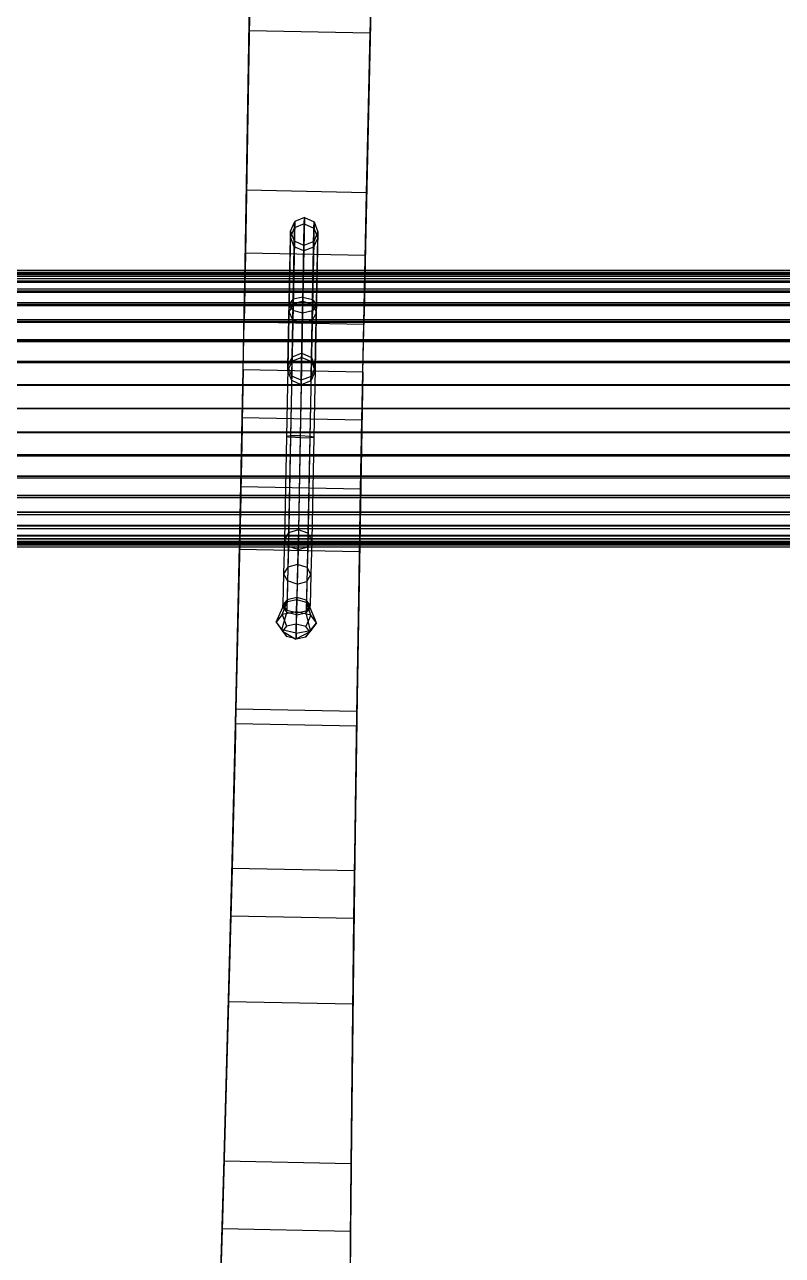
# Model space of a CAD drawing. Extents: x 11992 to 29481, y -6727 to 6811.
# Drawn here: x 14909.4 to 14994.6, y 832 to 970.3 of the extents above; entities that cross this region are included whole.
import ezdxf

# ---------------------------------------------------------------- set-up
doc = ezdxf.new("R2010")
doc.units = 0
doc.header["$MEASUREMENT"] = 0
doc.layers.get('0').update_dxf_attribs({"color": 8, "linetype": 'CONTINUOUS'})

msp = doc.modelspace()

# ---------------------------------------------------------------- linework, layer by layer
for p, q in [((14934.65, 969.61, -1532.92), (14934.91, 987.54, -1560.28)), ((14948.25, 969.35, -1532.92), (14948.68, 987.27, -1560.28)), ((14934.63, 968.1, -1534.11), (14934.89, 985.9, -1561.28)), ((14948.21, 967.83, -1534.11), (14948.64, 985.63, -1561.28)), ((14934.68, 971.27, -1582.14), (14934.23, 944.63, -1566.87)), ((14934.69, 972.31, -1580.61), (14934.25, 945.68, -1565.34)), ((14948.31, 972.05, -1580.61), (14947.72, 945.41, -1565.34)), ((14948.29, 971.01, -1582.14), (14947.69, 944.37, -1566.87)), ((14934.36, 951.69, -1519.33), (14934.65, 969.61, -1532.92)), ((14934.65, 969.61, -1532.92), (14934.63, 968.1, -1534.11)), ((14948.25, 969.35, -1532.92), (14934.65, 969.61, -1532.92)), ((14947.84, 951.42, -1519.33), (14948.25, 969.35, -1532.92)), ((14948.25, 969.35, -1532.92), (14948.21, 967.83, -1534.11)), ((14934.25, 945.68, -1565.34), (14934.63, 968.1, -1534.11)), ((14934.34, 950.77, -1520.98), (14934.63, 968.1, -1534.11)), ((14947.72, 945.41, -1565.34), (14948.21, 967.83, -1534.11)), ((14947.82, 950.51, -1520.98), (14948.21, 967.83, -1534.11)), ((14933.99, 931.5, -1514.61), (14934.36, 951.69, -1519.33)), ((14934.36, 951.69, -1519.33), (14934.34, 950.77, -1520.98)), ((14947.84, 951.42, -1519.33), (14934.36, 951.69, -1519.33)), ((14933.99, 931.5, -1516.93), (14934.34, 950.77, -1520.98)), ((14934.11, 937.92, -1560.89), (14934.34, 950.77, -1520.98)), ((14947.43, 931.23, -1514.61), (14947.84, 951.42, -1519.33)), ((14947.43, 931.23, -1516.93), (14947.82, 950.51, -1520.98)), ((14947.56, 937.66, -1560.89), (14947.82, 950.51, -1520.98)), ((14947.84, 951.42, -1519.33), (14947.82, 950.51, -1520.98)), ((14939.3, 947.09, -1457.56), (14939.77, 948.18, -1457.23)), ((14939.77, 948.18, -1457.23), (14939.3, 923.93, -1441.76)), ((14939.76, 947.48, -1473.19), (14939.77, 948.18, -1457.23)), ((14940.85, 947.9, -1473.37), (14939.76, 947.48, -1473.19)), ((14940.87, 948.62, -1457.1), (14939.77, 948.18, -1457.23)), ((14940.87, 948.62, -1457.1), (14940.69, 939.69, -1444.57)), ((14940.69, 939.24, -1483.4), (14940.85, 947.9, -1473.37)), ((14940.85, 947.9, -1473.37), (14940.87, 948.62, -1457.1)), ((14940.85, 947.9, -1473.37), (14941.93, 947.44, -1473.19)), ((14940.87, 948.62, -1457.1), (14941.94, 948.14, -1457.23)), ((14941.94, 948.14, -1457.23), (14941.47, 923.89, -1441.76)), ((14941.93, 947.44, -1473.19), (14941.94, 948.14, -1457.23)), ((14941.94, 948.14, -1457.23), (14942.37, 947.03, -1457.56)), ((14939.3, 947.09, -1457.56), (14938.85, 924.01, -1442.88)), ((14939.01, 931.88, -1493.05), (14939.29, 946.42, -1472.77)), ((14939.29, 946.42, -1472.77), (14939.76, 947.48, -1473.19)), ((14939.29, 946.42, -1472.77), (14939.3, 947.09, -1457.56)), ((14939.72, 945.35, -1472.34), (14939.29, 946.42, -1472.77)), ((14939.73, 945.98, -1457.88), (14939.3, 947.09, -1457.56)), ((14939.59, 938.9, -1483.14), (14939.76, 947.48, -1473.19)), ((14941.65, 932.9, -1493.36), (14941.93, 947.44, -1473.19)), ((14942.36, 946.36, -1472.77), (14941.89, 945.3, -1472.34)), ((14942.37, 947.03, -1457.56), (14941.9, 945.94, -1457.88)), ((14942.37, 947.03, -1457.56), (14941.92, 923.95, -1442.88)), ((14941.93, 947.44, -1473.19), (14942.36, 946.36, -1472.77)), ((14942.08, 931.82, -1493.05), (14942.36, 946.36, -1472.77)), ((14942.36, 946.36, -1472.77), (14942.37, 947.03, -1457.56)), ((14934.25, 945.68, -1565.34), (14934.11, 937.92, -1560.89)), ((14934.23, 944.63, -1566.87), (14934.25, 945.68, -1565.34)), ((14939.73, 945.98, -1457.88), (14939.3, 924.08, -1444)), ((14939.44, 930.8, -1492.73), (14939.72, 945.35, -1472.34)), ((14939.72, 945.35, -1472.34), (14939.73, 945.98, -1457.88)), ((14940.8, 944.88, -1472.17), (14939.72, 945.35, -1472.34)), ((14940.81, 945.5, -1458.02), (14939.73, 945.98, -1457.88)), ((14940.51, 930.34, -1492.6), (14940.8, 944.88, -1472.17)), ((14940.81, 945.5, -1458.02), (14940.66, 937.89, -1447.33)), ((14940.8, 944.88, -1472.17), (14940.81, 945.5, -1458.02)), ((14941.89, 945.3, -1472.34), (14940.8, 944.88, -1472.17)), ((14941.9, 945.94, -1457.88), (14940.81, 945.5, -1458.02)), ((14941.9, 945.94, -1457.88), (14941.48, 924.03, -1444)), ((14941.61, 930.76, -1492.73), (14941.89, 945.3, -1472.34)), ((14941.89, 945.3, -1472.34), (14941.9, 945.94, -1457.88)), ((14947.72, 945.41, -1565.34), (14947.56, 937.66, -1560.89)), ((14947.69, 944.37, -1566.87), (14947.72, 945.41, -1565.34)), ((14934.23, 944.63, -1566.87), (14934.09, 936.88, -1562.42)), ((14947.69, 944.37, -1566.87), (14934.23, 944.63, -1566.87)), ((14947.69, 944.37, -1566.87), (14947.54, 936.62, -1562.42)), ((14427.64, 942.71, -126.75), (15683.43, 942.71, -126.75)), ((14427.64, 942.7, -1463.26), (15683.43, 942.71, -1463.26)), ((14427.64, 942.47, -124.05), (15683.43, 942.47, -124.05)), ((14427.64, 942.47, -1460.56), (15683.43, 942.47, -1460.56)), ((14427.64, 942.47, -129.45), (15683.43, 942.47, -129.45)), ((14427.64, 942.47, -1465.96), (15683.43, 942.47, -1465.96)), ((14427.64, 942.4, -126.75), (15683.43, 942.4, -126.75)), ((14427.64, 942.4, -1463.26), (15683.43, 942.4, -1463.26)), ((15683.43, 942.17, -124.1), (14427.64, 942.17, -124.1)), ((15683.43, 942.17, -1460.61), (14427.64, 942.17, -1460.61)), ((15683.43, 942.17, -129.4), (14427.64, 942.17, -129.4)), ((15683.43, 942.17, -1465.91), (14427.64, 942.17, -1465.91)), ((14427.91, 942.27, -126.75), (15683.71, 942.27, -126.75)), ((14427.91, 942.27, -1463.26), (15683.71, 942.27, -1463.26)), ((14427.91, 942.04, -124.12), (15683.71, 942.04, -124.12)), ((14427.91, 942.04, -1460.64), (15683.71, 942.04, -1460.64)), ((14427.91, 942.04, -129.38), (15683.71, 942.04, -129.38)), ((14427.91, 942.04, -1465.89), (15683.71, 942.04, -1465.89)), ((14427.64, 941.77, -121.43), (15683.43, 941.77, -121.43)), ((14427.64, 941.77, -132.07), (15683.43, 941.77, -132.07)), ((14427.64, 941.77, -1457.94), (15683.43, 941.77, -1457.94)), ((14427.64, 941.77, -1468.58), (15683.43, 941.77, -1468.58)), ((15683.43, 941.49, -121.53), (14427.64, 941.48, -121.53)), ((15683.43, 941.49, -131.97), (14427.64, 941.48, -131.97)), ((15683.43, 941.49, -1458.05), (14427.64, 941.48, -1458.04)), ((15683.43, 941.49, -1468.48), (14427.64, 941.48, -1468.48)), ((14427.64, 940.62, -134.53), (15683.43, 940.62, -134.53)), ((14427.64, 940.62, -1471.04), (15683.43, 940.62, -1471.04)), ((14427.64, 940.62, -118.97), (15683.43, 940.62, -118.97)), ((14427.64, 940.62, -1455.48), (15683.43, 940.62, -1455.48)), ((14427.91, 941.36, -121.58), (15683.71, 941.36, -121.58)), ((14427.91, 941.36, -131.92), (15683.71, 941.36, -131.92)), ((14427.91, 941.35, -1458.09), (15683.71, 941.36, -1458.09)), ((14427.91, 941.35, -1468.43), (15683.71, 941.36, -1468.43)), ((15683.43, 940.36, -134.38), (14427.64, 940.36, -134.38)), ((15683.43, 940.36, -1470.89), (14427.64, 940.36, -1470.89)), ((15683.43, 940.36, -119.12), (14427.64, 940.36, -119.12)), ((15683.43, 940.36, -1455.64), (14427.64, 940.36, -1455.64)), ((14427.91, 940.24, -134.31), (15683.71, 940.24, -134.31)), ((14427.91, 940.24, -1470.82), (15683.71, 940.24, -1470.82)), ((14427.91, 940.24, -119.19), (15683.71, 940.24, -119.19)), ((14427.91, 940.24, -1455.7), (15683.71, 940.24, -1455.7)), ((14939.14, 938.82, -1445.95), (14939.6, 939.45, -1444.97)), ((14940.69, 939.24, -1483.4), (14939.59, 938.9, -1483.14)), ((14940.69, 939.69, -1444.57), (14939.6, 939.45, -1444.97)), ((14940.69, 939.69, -1444.57), (14940.39, 923.88, -1441.29)), ((14940.56, 932.91, -1503.62), (14940.69, 939.24, -1483.4)), ((14940.69, 939.69, -1444.57), (14941.77, 939.4, -1444.97)), ((14940.69, 939.24, -1483.4), (14941.76, 938.85, -1483.14)), ((14941.77, 939.4, -1444.97), (14942.21, 938.76, -1445.95)), ((14427.64, 939.07, -116.75), (15683.43, 939.07, -116.75)), ((14427.64, 939.07, -136.75), (15683.43, 939.07, -136.75)), ((14427.64, 939.07, -1453.26), (15683.43, 939.07, -1453.26)), ((14427.64, 939.07, -1473.26), (15683.43, 939.07, -1473.26)), ((15683.43, 938.84, -116.95), (14427.64, 938.84, -116.95)), ((15683.43, 938.84, -136.55), (14427.64, 938.84, -136.55)), ((15683.43, 938.84, -1453.46), (14427.64, 938.83, -1453.46)), ((15683.43, 938.84, -1473.07), (14427.64, 938.83, -1473.07)), ((14427.91, 938.73, -117.03), (15683.71, 938.73, -117.03)), ((14427.91, 938.73, -136.47), (15683.71, 938.73, -136.47)), ((14427.91, 938.73, -1453.54), (15683.71, 938.73, -1453.54)), ((14427.91, 938.73, -1472.98), (15683.71, 938.73, -1472.98)), ((14933.99, 931.5, -1557.18), (14934.11, 937.92, -1560.89)), ((14934.09, 936.88, -1562.42), (14934.11, 937.92, -1560.89)), ((14939.13, 938.02, -1482.51), (14939.59, 938.9, -1483.14)), ((14939.56, 937.12, -1481.88), (14939.13, 938.02, -1482.51)), ((14939.58, 938.17, -1446.93), (14939.14, 938.82, -1445.95)), ((14939.48, 932.94, -1493.36), (14939.59, 938.9, -1483.14)), ((14940.66, 937.89, -1447.33), (14939.58, 938.17, -1446.93)), ((14940.66, 937.89, -1447.33), (14940.39, 924.08, -1444.47)), ((14941.75, 938.13, -1446.93), (14940.66, 937.89, -1447.33)), ((14942.2, 937.96, -1482.51), (14941.73, 937.08, -1481.88)), ((14942.21, 938.76, -1445.95), (14941.75, 938.13, -1446.93)), ((14941.76, 938.85, -1483.14), (14942.2, 937.96, -1482.51)), ((14427.64, 937.15, -114.83), (15683.43, 937.15, -114.83)), ((14427.64, 937.15, -1451.35), (15683.43, 937.15, -1451.35)), ((14427.64, 937.15, -138.66), (15683.43, 937.15, -138.67)), ((14427.64, 937.15, -1475.18), (15683.43, 937.15, -1475.18)), ((15683.43, 936.96, -115.07), (14427.64, 936.96, -115.07)), ((15683.43, 936.96, -1451.58), (14427.64, 936.95, -1451.58)), ((15683.43, 936.96, -138.43), (14427.64, 936.96, -138.43)), ((15683.43, 936.96, -1474.95), (14427.64, 936.95, -1474.95)), ((14427.91, 936.87, -115.17), (15683.71, 936.87, -115.17)), ((14427.91, 936.87, -1451.68), (15683.71, 936.87, -1451.68)), ((14427.91, 936.87, -138.33), (15683.71, 936.87, -138.33)), ((14427.91, 936.87, -1474.85), (15683.71, 936.87, -1474.85)), ((14933.99, 931.5, -1559.33), (14934.09, 936.88, -1562.42)), ((14947.54, 936.62, -1562.42), (14934.09, 936.88, -1562.42)), ((14940.64, 936.73, -1481.61), (14939.56, 937.12, -1481.88)), ((14941.73, 937.08, -1481.88), (14940.64, 936.73, -1481.61)), ((14947.43, 931.23, -1557.18), (14947.56, 937.66, -1560.89)), ((14947.43, 931.23, -1559.33), (14947.54, 936.62, -1562.42)), ((14947.54, 936.62, -1562.42), (14947.56, 937.66, -1560.89)), ((14427.64, 934.93, -113.28), (15683.43, 934.93, -113.28)), ((14427.64, 934.93, -140.22), (15683.43, 934.93, -140.22)), ((14427.64, 934.93, -1449.79), (15683.43, 934.93, -1449.79)), ((14427.64, 934.93, -1476.73), (15683.43, 934.93, -1476.73)), ((15683.43, 934.78, -113.54), (14427.64, 934.78, -113.54)), ((15683.43, 934.78, -139.96), (14427.64, 934.78, -139.96)), ((15683.43, 934.78, -1450.05), (14427.64, 934.78, -1450.05)), ((15683.43, 934.78, -1476.47), (14427.64, 934.78, -1476.47)), ((14427.91, 934.71, -113.65), (15683.71, 934.71, -113.65)), ((14427.91, 934.71, -139.85), (15683.71, 934.71, -139.85)), ((14427.91, 934.71, -1450.17), (15683.71, 934.71, -1450.17)), ((14427.91, 934.71, -1476.36), (15683.71, 934.71, -1476.36)), ((14427.64, 932.47, -141.37), (15683.43, 932.47, -141.37)), ((14427.64, 932.47, -1477.88), (15683.43, 932.47, -1477.88)), ((14427.64, 932.47, -112.13), (15683.43, 932.47, -112.13)), ((14427.64, 932.47, -1448.65), (15683.43, 932.47, -1448.65)), ((15683.43, 932.37, -141.08), (14427.64, 932.37, -141.08)), ((15683.43, 932.37, -1477.59), (14427.64, 932.37, -1477.59)), ((15683.43, 932.37, -112.42), (14427.64, 932.37, -112.42)), ((15683.43, 932.37, -1448.93), (14427.64, 932.37, -1448.93)), ((14427.91, 932.32, -140.96), (15683.71, 932.32, -140.96)), ((14427.91, 932.32, -1477.47), (15683.71, 932.32, -1477.47)), ((14427.91, 932.32, -112.54), (15683.71, 932.32, -112.54)), ((14427.91, 932.32, -1449.05), (15683.71, 932.32, -1449.05)), ((14939, 931.41, -1517.19), (14939.47, 932.49, -1517.19)), ((14939, 931.41, -1503.59), (14939.47, 932.49, -1503.61)), ((14939.01, 931.88, -1493.05), (14939.48, 932.94, -1493.36)), ((14939.47, 932.49, -1503.61), (14939.48, 932.94, -1493.36)), ((14940.56, 932.91, -1517.19), (14939.47, 932.49, -1517.19)), ((14940.56, 932.91, -1503.62), (14939.47, 932.49, -1503.61)), ((14939.47, 932.49, -1517.19), (14939.47, 932.49, -1503.61)), ((14940.57, 933.37, -1493.5), (14939.48, 932.94, -1493.36)), ((14940.56, 932.91, -1517.19), (14941.64, 932.44, -1517.19)), ((14940.56, 932.91, -1517.19), (14940.56, 932.91, -1503.62)), ((14940.56, 932.91, -1503.62), (14941.64, 932.44, -1503.61)), ((14940.57, 933.37, -1493.5), (14941.65, 932.9, -1493.36)), ((14941.64, 932.44, -1503.61), (14941.65, 932.9, -1493.36)), ((14941.64, 932.44, -1517.19), (14941.64, 932.44, -1503.61)), ((14941.64, 932.44, -1517.19), (14942.07, 931.35, -1517.19)), ((14941.64, 932.44, -1503.61), (14942.07, 931.35, -1503.59)), ((14941.65, 932.9, -1493.36), (14942.08, 931.82, -1493.05)), ((14933.57, 911.31, -1519.33), (14933.99, 931.5, -1514.61)), ((14933.99, 931.5, -1516.93), (14933.59, 912.22, -1520.98)), ((14933.86, 925.07, -1560.89), (14933.99, 931.5, -1557.18)), ((14933.88, 926.12, -1562.42), (14933.99, 931.5, -1559.33)), ((14933.99, 931.5, -1559.33), (14933.99, 931.5, -1557.18)), ((14933.99, 931.5, -1516.93), (14933.99, 931.5, -1514.61)), ((14933.99, 931.5, -1557.18), (14933.99, 931.5, -1516.93)), ((14947.43, 931.23, -1559.33), (14933.99, 931.5, -1559.33)), ((14947.43, 931.23, -1514.61), (14933.99, 931.5, -1514.61)), ((14939, 931.41, -1503.59), (14939.01, 931.88, -1493.05)), ((14939.43, 930.32, -1517.19), (14939, 931.41, -1517.19)), ((14939.43, 930.32, -1503.57), (14939, 931.41, -1503.59)), ((14939, 931.41, -1517.19), (14939, 931.41, -1503.59)), ((14939.44, 930.8, -1492.73), (14939.01, 931.88, -1493.05)), ((14942.07, 931.35, -1517.19), (14941.6, 930.27, -1517.19)), ((14942.07, 931.35, -1503.59), (14941.6, 930.27, -1503.57)), ((14942.08, 931.82, -1493.05), (14941.61, 930.76, -1492.73)), ((14942.07, 931.35, -1503.59), (14942.08, 931.82, -1493.05)), ((14942.07, 931.35, -1517.19), (14942.07, 931.35, -1503.59)), ((14947.06, 911.04, -1519.33), (14947.43, 931.23, -1514.61)), ((14947.43, 931.23, -1516.93), (14947.07, 911.96, -1520.98)), ((14947.31, 924.81, -1560.89), (14947.43, 931.23, -1557.18)), ((14947.33, 925.85, -1562.42), (14947.43, 931.23, -1559.33)), ((14947.43, 931.23, -1559.33), (14947.43, 931.23, -1557.18)), ((14947.43, 931.23, -1516.93), (14947.43, 931.23, -1514.61)), ((14947.43, 931.23, -1557.18), (14947.43, 931.23, -1516.93)), ((14427.64, 929.85, -111.43), (15683.43, 929.85, -111.43)), ((14427.64, 929.85, -142.07), (15683.43, 929.85, -142.07)), ((14427.64, 929.85, -1447.94), (15683.43, 929.85, -1447.94)), ((14427.64, 929.85, -1478.58), (15683.43, 929.85, -1478.58)), ((15683.43, 929.8, -111.73), (14427.64, 929.8, -111.73)), ((15683.43, 929.8, -141.77), (14427.64, 929.8, -141.77)), ((15683.43, 929.8, -1448.24), (14427.64, 929.8, -1448.24)), ((15683.43, 929.8, -1478.28), (14427.64, 929.8, -1478.28)), ((14427.91, 929.77, -111.86), (15683.71, 929.77, -111.86)), ((14427.91, 929.77, -141.64), (15683.71, 929.77, -141.64)), ((14427.91, 929.77, -1448.37), (15683.71, 929.77, -1448.37)), ((14427.91, 929.77, -1478.15), (15683.71, 929.77, -1478.15)), ((14939.43, 930.32, -1503.57), (14939.44, 930.8, -1492.73)), ((14940.5, 929.84, -1517.19), (14939.43, 930.32, -1517.19)), ((14940.5, 929.84, -1503.56), (14939.43, 930.32, -1503.57)), ((14939.43, 930.32, -1517.19), (14939.43, 930.32, -1503.57)), ((14940.51, 930.34, -1492.6), (14939.44, 930.8, -1492.73)), ((14940.5, 929.84, -1503.56), (14940.51, 930.34, -1492.6)), ((14941.6, 930.27, -1517.19), (14940.5, 929.84, -1517.19)), ((14941.6, 930.27, -1503.57), (14940.5, 929.84, -1503.56)), ((14940.5, 929.84, -1517.19), (14940.5, 929.84, -1503.56)), ((14941.61, 930.76, -1492.73), (14940.51, 930.34, -1492.6)), ((14941.6, 930.27, -1503.57), (14941.61, 930.76, -1492.73)), ((14941.6, 930.27, -1517.19), (14941.6, 930.27, -1503.57)), ((14427.64, 927.15, -111.2), (15683.43, 927.15, -111.2)), ((15683.43, 927.15, -111.5), (14427.64, 927.15, -111.5)), ((14427.64, 927.15, -1447.71), (15683.43, 927.15, -1447.71)), ((15683.43, 927.15, -1448.01), (14427.64, 927.15, -1448.01)), ((14427.64, 927.15, -142.3), (15683.43, 927.15, -142.3)), ((15683.43, 927.15, -142), (14427.64, 927.15, -142)), ((14427.64, 927.15, -1478.82), (15683.43, 927.15, -1478.82)), ((15683.43, 927.15, -1478.51), (14427.64, 927.15, -1478.51)), ((14427.91, 927.15, -111.63), (15683.71, 927.15, -111.63)), ((14427.91, 927.15, -1448.14), (15683.71, 927.15, -1448.14)), ((14427.91, 927.15, -141.87), (15683.71, 927.15, -141.87)), ((14427.91, 927.15, -1478.38), (15683.71, 927.15, -1478.38)), ((14933.72, 918.36, -1566.87), (14933.88, 926.12, -1562.42)), ((14933.88, 926.12, -1562.42), (14933.86, 925.07, -1560.89)), ((14947.33, 925.85, -1562.42), (14933.88, 926.12, -1562.42)), ((14947.18, 918.1, -1566.87), (14947.33, 925.85, -1562.42)), ((14947.33, 925.85, -1562.42), (14947.31, 924.81, -1560.89)), ((15683.43, 924.51, -111.73), (14427.64, 924.5, -111.73)), ((15683.43, 924.51, -141.77), (14427.64, 924.5, -141.77)), ((15683.43, 924.51, -1448.24), (14427.64, 924.5, -1448.24)), ((15683.43, 924.51, -1478.28), (14427.64, 924.5, -1478.28)), ((14427.64, 924.45, -111.43), (15683.43, 924.45, -111.43)), ((14427.64, 924.45, -142.07), (15683.43, 924.45, -142.07)), ((14427.64, 924.45, -1447.94), (15683.43, 924.45, -1447.94)), ((14427.64, 924.45, -1478.58), (15683.43, 924.45, -1478.58)), ((14427.91, 924.52, -111.86), (15683.71, 924.52, -111.86)), ((14427.91, 924.52, -141.64), (15683.71, 924.52, -141.64)), ((14427.91, 924.52, -1448.37), (15683.71, 924.52, -1448.37)), ((14427.91, 924.52, -1478.15), (15683.71, 924.52, -1478.15)), ((14933.86, 925.07, -1560.89), (14933.59, 912.22, -1520.98)), ((14933.7, 917.32, -1565.34), (14933.86, 925.07, -1560.89)), ((14938.85, 924.01, -1442.88), (14938.62, 912.43, -1448.39)), ((14939.3, 924.08, -1444), (14938.85, 924.01, -1442.88)), ((14938.85, 924.01, -1442.88), (14939.3, 923.93, -1441.76)), ((14939.3, 924.08, -1444), (14939.09, 913.21, -1449.23)), ((14940.39, 924.08, -1444.47), (14939.3, 924.08, -1444)), ((14940.39, 924.08, -1444.47), (14940.18, 913.51, -1449.57)), ((14941.48, 924.03, -1444), (14940.39, 924.08, -1444.47)), ((14941.48, 924.03, -1444), (14941.26, 913.17, -1449.23)), ((14941.92, 923.95, -1442.88), (14941.48, 924.03, -1444)), ((14947.31, 924.81, -1560.89), (14947.07, 911.96, -1520.98)), ((14947.16, 917.06, -1565.34), (14947.31, 924.81, -1560.89)), ((14939.3, 923.93, -1441.76), (14939.06, 911.64, -1447.55)), ((14940.39, 923.88, -1441.29), (14939.3, 923.93, -1441.76)), ((14940.39, 923.88, -1441.29), (14940.14, 911.3, -1447.21)), ((14940.39, 923.88, -1441.29), (14941.47, 923.89, -1441.76)), ((14941.47, 923.89, -1441.76), (14941.23, 911.6, -1447.55)), ((14941.47, 923.89, -1441.76), (14941.92, 923.95, -1442.88)), ((14941.92, 923.95, -1442.88), (14941.69, 912.37, -1448.39)), ((15683.43, 921.94, -141.08), (14427.64, 921.94, -141.08)), ((15683.43, 921.94, -1477.59), (14427.64, 921.93, -1477.59)), ((15683.43, 921.94, -112.42), (14427.64, 921.94, -112.42)), ((15683.43, 921.94, -1448.93), (14427.64, 921.93, -1448.93)), ((14427.64, 921.83, -141.37), (15683.43, 921.83, -141.37)), ((14427.64, 921.83, -1477.88), (15683.43, 921.83, -1477.88)), ((14427.64, 921.83, -112.13), (15683.43, 921.83, -112.13)), ((14427.64, 921.83, -1448.65), (15683.43, 921.83, -1448.65)), ((14427.91, 921.98, -140.96), (15683.71, 921.98, -140.96)), ((14427.91, 921.97, -1477.47), (15683.71, 921.98, -1477.47)), ((14427.91, 921.98, -112.54), (15683.71, 921.98, -112.54)), ((14427.91, 921.97, -1449.05), (15683.71, 921.98, -1449.05)), ((15683.43, 919.53, -113.54), (14427.64, 919.53, -113.54)), ((15683.43, 919.53, -139.96), (14427.64, 919.53, -139.96)), ((15683.43, 919.53, -1450.05), (14427.64, 919.52, -1450.05)), ((15683.43, 919.53, -1476.47), (14427.64, 919.52, -1476.47)), ((14427.64, 919.37, -113.28), (15683.43, 919.38, -113.28)), ((14427.64, 919.37, -140.22), (15683.43, 919.38, -140.22)), ((14427.64, 919.37, -1449.79), (15683.43, 919.38, -1449.79)), ((14427.64, 919.37, -1476.73), (15683.43, 919.38, -1476.73)), ((14427.91, 919.59, -113.65), (15683.71, 919.59, -113.65)), ((14427.91, 919.59, -139.85), (15683.71, 919.59, -139.85)), ((14427.91, 919.59, -1450.17), (15683.71, 919.59, -1450.17)), ((14427.91, 919.59, -1476.36), (15683.71, 919.59, -1476.36)), ((15683.43, 917.35, -115.07), (14427.64, 917.35, -115.07)), ((15683.43, 917.35, -1451.58), (14427.64, 917.35, -1451.58)), ((15683.43, 917.35, -138.43), (14427.64, 917.35, -138.43)), ((15683.43, 917.35, -1474.95), (14427.64, 917.35, -1474.94)), ((14427.64, 917.15, -114.83), (15683.43, 917.16, -114.83)), ((14427.64, 917.15, -1451.35), (15683.43, 917.16, -1451.35)), ((14427.64, 917.15, -138.66), (15683.43, 917.16, -138.67)), ((14427.64, 917.15, -1475.18), (15683.43, 917.16, -1475.18)), ((14427.91, 917.43, -115.17), (15683.71, 917.43, -115.17)), ((14427.91, 917.43, -1451.68), (15683.71, 917.43, -1451.68)), ((14427.91, 917.43, -138.33), (15683.71, 917.43, -138.33)), ((14427.91, 917.43, -1474.85), (15683.71, 917.43, -1474.85)), ((14933.11, 890.68, -1580.61), (14933.7, 917.32, -1565.34)), ((14933.13, 891.73, -1582.14), (14933.72, 918.36, -1566.87)), ((14933.7, 917.32, -1565.34), (14933.21, 894.9, -1534.11)), ((14933.72, 918.36, -1566.87), (14933.7, 917.32, -1565.34)), ((14947.18, 918.1, -1566.87), (14933.72, 918.36, -1566.87)), ((14946.74, 891.46, -1582.14), (14947.18, 918.1, -1566.87)), ((14947.18, 918.1, -1566.87), (14947.16, 917.06, -1565.34)), ((14946.72, 890.42, -1580.61), (14947.16, 917.06, -1565.34)), ((14947.16, 917.06, -1565.34), (14946.79, 894.63, -1534.11)), ((15683.43, 915.47, -116.95), (14427.64, 915.47, -116.95)), ((15683.43, 915.47, -136.55), (14427.64, 915.47, -136.55)), ((15683.43, 915.47, -1453.46), (14427.64, 915.47, -1453.46)), ((15683.43, 915.47, -1473.07), (14427.64, 915.47, -1473.07)), ((14427.64, 915.24, -116.75), (15683.43, 915.24, -116.75)), ((14427.64, 915.24, -136.75), (15683.43, 915.24, -136.75)), ((14427.64, 915.24, -1453.26), (15683.43, 915.24, -1453.26)), ((14427.64, 915.24, -1473.26), (15683.43, 915.24, -1473.26)), ((14427.91, 915.56, -117.03), (15683.71, 915.57, -117.03)), ((14427.91, 915.56, -136.47), (15683.71, 915.57, -136.47)), ((14427.91, 915.56, -1453.54), (15683.71, 915.57, -1453.54)), ((14427.91, 915.56, -1472.98), (15683.71, 915.57, -1472.98)), ((15683.43, 913.94, -134.38), (14427.64, 913.94, -134.38)), ((15683.43, 913.94, -1470.89), (14427.64, 913.94, -1470.89)), ((15683.43, 913.94, -119.12), (14427.64, 913.94, -119.12)), ((15683.43, 913.94, -1455.64), (14427.64, 913.94, -1455.64)), ((14427.64, 913.68, -134.53), (15683.43, 913.68, -134.53)), ((14427.64, 913.68, -1471.04), (15683.43, 913.68, -1471.04)), ((14427.64, 913.68, -118.97), (15683.43, 913.68, -118.97)), ((14427.64, 913.68, -1455.48), (15683.43, 913.68, -1455.48)), ((14427.91, 914.05, -134.31), (15683.71, 914.05, -134.31)), ((14427.91, 914.05, -1470.82), (15683.71, 914.05, -1470.82)), ((14427.91, 914.05, -119.19), (15683.71, 914.05, -119.19)), ((14427.91, 914.05, -1455.7), (15683.71, 914.05, -1455.7)), ((14427.91, 912.94, -121.58), (15683.71, 912.94, -121.58)), ((14427.91, 912.94, -131.92), (15683.71, 912.94, -131.92)), ((14427.91, 912.94, -1458.09), (15683.71, 912.94, -1458.09)), ((14427.91, 912.94, -1468.43), (15683.71, 912.94, -1468.43)), ((14939.09, 913.21, -1449.23), (14938.62, 912.43, -1448.39)), ((14939.09, 913.21, -1449.23), (14938.99, 909.34, -1460.64)), ((14940.18, 913.51, -1449.57), (14939.09, 913.21, -1449.23)), ((14940.18, 913.51, -1449.57), (14940.08, 909.64, -1460.97)), ((14941.26, 913.17, -1449.23), (14940.18, 913.51, -1449.57)), ((14941.26, 913.17, -1449.23), (14941.16, 909.3, -1460.64)), ((14941.69, 912.37, -1448.39), (14941.26, 913.17, -1449.23)), ((15683.43, 912.82, -121.53), (14427.64, 912.82, -121.53)), ((15683.43, 912.82, -131.97), (14427.64, 912.82, -131.97)), ((15683.43, 912.82, -1458.04), (14427.64, 912.82, -1458.04)), ((15683.43, 912.82, -1468.48), (14427.64, 912.82, -1468.48)), ((14427.64, 912.54, -121.43), (15683.43, 912.54, -121.43)), ((14427.64, 912.54, -132.07), (15683.43, 912.54, -132.07)), ((14427.64, 912.53, -1457.94), (15683.43, 912.54, -1457.94)), ((14427.64, 912.53, -1468.58), (15683.43, 912.54, -1468.58)), ((15683.43, 912.13, -124.1), (14427.64, 912.13, -124.1)), ((15683.43, 912.13, -1460.61), (14427.64, 912.13, -1460.61)), ((15683.43, 912.13, -129.4), (14427.64, 912.13, -129.4)), ((15683.43, 912.13, -1465.91), (14427.64, 912.13, -1465.91)), ((15683.43, 911.9, -126.75), (14427.64, 911.9, -126.75)), ((15683.43, 911.9, -1463.26), (14427.64, 911.9, -1463.26)), ((14427.64, 911.83, -124.05), (15683.43, 911.84, -124.05)), ((14427.64, 911.83, -1460.56), (15683.43, 911.84, -1460.56)), ((14427.64, 911.83, -129.45), (15683.43, 911.84, -129.45)), ((14427.64, 911.83, -1465.96), (15683.43, 911.84, -1465.96)), ((14427.64, 911.6, -126.75), (15683.43, 911.6, -126.75)), ((14427.64, 911.6, -1463.26), (15683.43, 911.6, -1463.26)), ((14427.91, 912.26, -124.12), (15683.71, 912.26, -124.12)), ((14427.91, 912.25, -1460.64), (15683.71, 912.26, -1460.64)), ((14427.91, 912.26, -129.38), (15683.71, 912.26, -129.38)), ((14427.91, 912.25, -1465.89), (15683.71, 912.26, -1465.89)), ((14427.91, 912.03, -126.75), (15683.71, 912.03, -126.75)), ((14427.91, 912.02, -1463.26), (15683.71, 912.03, -1463.26)), ((14933.59, 912.22, -1520.98), (14933.21, 894.9, -1534.11)), ((14933.57, 911.31, -1519.33), (14933.59, 912.22, -1520.98)), ((14938.62, 912.43, -1448.39), (14938.52, 908.57, -1459.85)), ((14938.62, 912.43, -1448.39), (14939.06, 911.64, -1447.55)), ((14939.06, 911.64, -1447.55), (14938.96, 907.78, -1459.06)), ((14940.14, 911.3, -1447.21), (14939.06, 911.64, -1447.55)), ((14940.14, 911.3, -1447.21), (14941.23, 911.6, -1447.55)), ((14941.23, 911.6, -1447.55), (14941.13, 907.74, -1459.06)), ((14941.23, 911.6, -1447.55), (14941.69, 912.37, -1448.39)), ((14941.69, 912.37, -1448.39), (14941.59, 908.51, -1459.85)), ((14947.07, 911.96, -1520.98), (14946.79, 894.63, -1534.11)), ((14947.06, 911.04, -1519.33), (14947.07, 911.96, -1520.98)), ((14933.57, 911.31, -1519.33), (14933.17, 893.39, -1532.92)), ((14947.06, 911.04, -1519.33), (14933.57, 911.31, -1519.33)), ((14940.14, 911.3, -1447.21), (14940.04, 907.44, -1458.73)), ((14947.06, 911.04, -1519.33), (14946.76, 893.12, -1532.92)), ((14938.99, 909.34, -1460.64), (14938.52, 908.57, -1459.85)), ((14938.99, 909.34, -1460.64), (14938.92, 905.68, -1463.01)), ((14940.08, 909.64, -1460.97), (14938.99, 909.34, -1460.64)), ((14940.08, 909.64, -1460.97), (14940.01, 905.91, -1463.38)), ((14941.16, 909.3, -1460.64), (14940.08, 909.64, -1460.97)), ((14941.16, 909.3, -1460.64), (14941.09, 905.64, -1463.01)), ((14941.59, 908.51, -1459.85), (14941.16, 909.3, -1460.64)), ((14938.52, 908.57, -1459.85), (14938.45, 905.09, -1462.1)), ((14938.52, 908.57, -1459.85), (14938.96, 907.78, -1459.06)), ((14938.96, 907.78, -1459.06), (14938.89, 904.48, -1461.2)), ((14940.04, 907.44, -1458.73), (14938.96, 907.78, -1459.06)), ((14940.04, 907.44, -1458.73), (14939.97, 904.21, -1460.82)), ((14940.04, 907.44, -1458.73), (14941.13, 907.74, -1459.06)), ((14941.13, 907.74, -1459.06), (14941.06, 904.43, -1461.2)), ((14941.13, 907.74, -1459.06), (14941.59, 908.51, -1459.85)), ((14941.59, 908.51, -1459.85), (14941.52, 905.03, -1462.1)), ((14937.67, 903.16, -1463.25), (14938.45, 904.84, -1462.26)), ((14938.36, 904, -1464.61), (14938.91, 905.42, -1463.17)), ((14938.92, 905.68, -1463.01), (14938.45, 905.09, -1462.1)), ((14938.91, 905.42, -1463.17), (14938.45, 904.84, -1462.26)), ((14938.45, 905.09, -1462.1), (14938.89, 904.48, -1461.2)), ((14938.45, 904.84, -1462.26), (14938.45, 905.09, -1462.1)), ((14938.45, 904.84, -1462.26), (14938.89, 904.25, -1461.35)), ((14938.91, 905.42, -1463.17), (14938.92, 905.68, -1463.01)), ((14940, 905.65, -1463.55), (14938.91, 905.42, -1463.17)), ((14940.01, 905.91, -1463.38), (14938.92, 905.68, -1463.01)), ((14939.97, 904.32, -1465.18), (14940, 905.65, -1463.55)), ((14940, 905.65, -1463.55), (14940.01, 905.91, -1463.38)), ((14941.08, 905.38, -1463.17), (14940, 905.65, -1463.55)), ((14941.09, 905.64, -1463.01), (14940.01, 905.91, -1463.38)), ((14941.06, 904.43, -1461.2), (14941.52, 905.03, -1462.1)), ((14941.06, 904.21, -1461.35), (14941.52, 904.78, -1462.26)), ((14941.08, 905.38, -1463.17), (14941.09, 905.64, -1463.01)), ((14941.52, 904.78, -1462.26), (14941.08, 905.38, -1463.17)), ((14941.58, 903.93, -1464.61), (14941.08, 905.38, -1463.17)), ((14941.52, 905.03, -1462.1), (14941.09, 905.64, -1463.01)), ((14941.52, 904.78, -1462.26), (14941.52, 905.03, -1462.1)), ((14942.23, 903.07, -1463.25), (14941.52, 904.78, -1462.26)), ((14938.36, 904, -1464.61), (14937.67, 903.16, -1463.25)), ((14938.32, 902.29, -1461.88), (14938.89, 904.25, -1461.35)), ((14939.97, 904.32, -1465.18), (14938.36, 904, -1464.61)), ((14938.36, 904, -1464.61), (14938.86, 902.7, -1464.8)), ((14939.97, 904.21, -1460.82), (14938.89, 904.48, -1461.2)), ((14938.89, 904.25, -1461.35), (14938.89, 904.48, -1461.2)), ((14939.97, 903.98, -1460.97), (14938.89, 904.25, -1461.35)), ((14939.93, 901.9, -1461.32), (14939.97, 903.98, -1460.97)), ((14939.97, 904.32, -1465.18), (14939.95, 902.91, -1465.18)), ((14939.97, 904.21, -1460.82), (14941.06, 904.43, -1461.2)), ((14941.58, 903.93, -1464.61), (14939.97, 904.32, -1465.18)), ((14939.97, 903.98, -1460.97), (14941.06, 904.21, -1461.35)), ((14939.97, 903.98, -1460.97), (14939.97, 904.21, -1460.82)), ((14941.58, 903.93, -1464.61), (14941.03, 902.65, -1464.8)), ((14941.06, 904.21, -1461.35), (14941.06, 904.43, -1461.2)), ((14941.54, 902.23, -1461.88), (14941.06, 904.21, -1461.35)), ((14942.23, 903.07, -1463.25), (14941.58, 903.93, -1464.61)), ((14937.67, 903.16, -1463.25), (14938.4, 902.13, -1463.88)), ((14937.67, 903.16, -1463.25), (14938.32, 902.29, -1461.88)), ((14938.32, 902.29, -1461.88), (14938.83, 901.55, -1462.95)), ((14939.93, 901.9, -1461.32), (14938.32, 902.29, -1461.88)), ((14938.86, 902.7, -1464.8), (14938.4, 902.13, -1463.88)), ((14938.4, 902.13, -1463.88), (14938.83, 901.55, -1462.95)), ((14938.4, 902.13, -1463.88), (14939.91, 901.23, -1464.42)), ((14939.95, 902.91, -1465.18), (14938.86, 902.7, -1464.8)), ((14939.95, 902.91, -1465.18), (14939.91, 901.23, -1464.42)), ((14941.47, 902.07, -1463.88), (14939.91, 901.23, -1464.42)), ((14939.93, 901.9, -1461.32), (14939.92, 901.29, -1462.57)), ((14939.93, 901.9, -1461.32), (14941.54, 902.23, -1461.88)), ((14941.03, 902.65, -1464.8), (14939.95, 902.91, -1465.18)), ((14941.54, 902.23, -1461.88), (14941.01, 901.5, -1462.95)), ((14941.01, 901.5, -1462.95), (14941.47, 902.07, -1463.88)), ((14941.47, 902.07, -1463.88), (14941.03, 902.65, -1464.8)), ((14942.23, 903.07, -1463.25), (14941.47, 902.07, -1463.88)), ((14941.54, 902.23, -1461.88), (14942.23, 903.07, -1463.25)), ((14939.92, 901.29, -1462.57), (14938.83, 901.55, -1462.95)), ((14939.92, 901.29, -1462.57), (14939.91, 901.23, -1464.42)), ((14939.92, 901.29, -1462.57), (14941.01, 901.5, -1462.95)), ((14933.21, 894.9, -1534.11), (14932.77, 877.1, -1561.28)), ((14933.17, 893.39, -1532.92), (14933.21, 894.9, -1534.11)), ((14946.79, 894.63, -1534.11), (14946.53, 876.83, -1561.28)), ((14946.76, 893.12, -1532.92), (14946.79, 894.63, -1534.11)), ((14933.17, 893.39, -1532.92), (14932.73, 875.46, -1560.28)), ((14946.76, 893.12, -1532.92), (14933.17, 893.39, -1532.92)), ((14946.76, 893.12, -1532.92), (14946.5, 875.2, -1560.28)), ((14932.6, 870.11, -1594.53), (14933.13, 891.73, -1582.14)), ((14933.13, 891.73, -1582.14), (14933.11, 890.68, -1580.61)), ((14946.74, 891.46, -1582.14), (14933.13, 891.73, -1582.14)), ((14946.43, 869.84, -1594.53), (14946.74, 891.46, -1582.14)), ((14946.74, 891.46, -1582.14), (14946.72, 890.42, -1580.61)), ((14932.57, 869.07, -1593.01), (14933.11, 890.68, -1580.61)), ((14933.11, 890.68, -1580.61), (14932.77, 877.1, -1561.28)), ((14946.42, 868.8, -1593.01), (14946.72, 890.42, -1580.61)), ((14946.72, 890.42, -1580.61), (14946.53, 876.83, -1561.28)), ((14932.77, 877.1, -1561.28), (14932.38, 861.91, -1579.8)), ((14932.73, 875.46, -1560.28), (14932.77, 877.1, -1561.28)), ((14946.53, 876.83, -1561.28), (14946.33, 861.64, -1579.8)), ((14946.5, 875.2, -1560.28), (14946.53, 876.83, -1561.28)), ((14932.73, 875.46, -1560.28), (14932.34, 860.5, -1578.53)), ((14946.5, 875.2, -1560.28), (14932.73, 875.46, -1560.28)), ((14946.5, 875.2, -1560.28), (14946.31, 860.23, -1578.53)), ((14931.84, 842.57, -1610.32), (14932.6, 870.11, -1594.53)), ((14932.6, 870.11, -1594.53), (14932.57, 869.07, -1593.01)), ((14946.43, 869.84, -1594.53), (14932.6, 870.11, -1594.53)), ((14931.81, 841.53, -1608.8), (14932.57, 869.07, -1593.01)), ((14932.57, 869.07, -1593.01), (14932.38, 861.91, -1579.8)), ((14946.1, 841.25, -1608.8), (14946.42, 868.8, -1593.01)), ((14946.11, 842.29, -1610.32), (14946.43, 869.84, -1594.53)), ((14946.42, 868.8, -1593.01), (14946.33, 861.64, -1579.8)), ((14946.43, 869.84, -1594.53), (14946.42, 868.8, -1593.01)), ((14932.38, 861.91, -1579.8), (14931.65, 836.07, -1598.13)), ((14932.34, 860.5, -1578.53), (14932.38, 861.91, -1579.8)), ((14932.34, 860.5, -1578.53), (14931.62, 834.96, -1596.64)), ((14946.31, 860.23, -1578.53), (14932.34, 860.5, -1578.53)), ((14946.33, 861.64, -1579.8), (14946.05, 835.79, -1598.13)), ((14946.31, 860.23, -1578.53), (14946.33, 861.64, -1579.8)), ((14946.31, 860.23, -1578.53), (14946.04, 834.68, -1596.64)), ((14930.61, 802.81, -1633.12), (14931.84, 842.57, -1610.32)), ((14931.84, 842.57, -1610.32), (14931.81, 841.53, -1608.8)), ((14946.11, 842.29, -1610.32), (14931.84, 842.57, -1610.32)), ((14930.58, 801.77, -1631.6), (14931.81, 841.53, -1608.8)), ((14931.81, 841.53, -1608.8), (14931.65, 836.07, -1598.13)), ((14945.79, 801.47, -1631.6), (14946.1, 841.25, -1608.8)), ((14945.8, 802.52, -1633.12), (14946.11, 842.29, -1610.32)), ((14946.1, 841.25, -1608.8), (14946.05, 835.79, -1598.13)), ((14946.11, 842.29, -1610.32), (14946.1, 841.25, -1608.8)), ((14931.65, 836.07, -1598.13), (14930.4, 796.39, -1619.72)), ((14931.62, 834.96, -1596.64), (14931.65, 836.07, -1598.13)), ((14946.05, 835.79, -1598.13), (14945.76, 796.09, -1619.72)), ((14946.04, 834.68, -1596.64), (14946.05, 835.79, -1598.13)), ((14931.62, 834.96, -1596.64), (14930.37, 795.41, -1618.15)), ((14946.04, 834.68, -1596.64), (14931.62, 834.96, -1596.64)), ((14946.04, 834.68, -1596.64), (14945.75, 795.11, -1618.15))]:
    msp.add_line(p, q)

doc.saveas('drawing.dxf')
